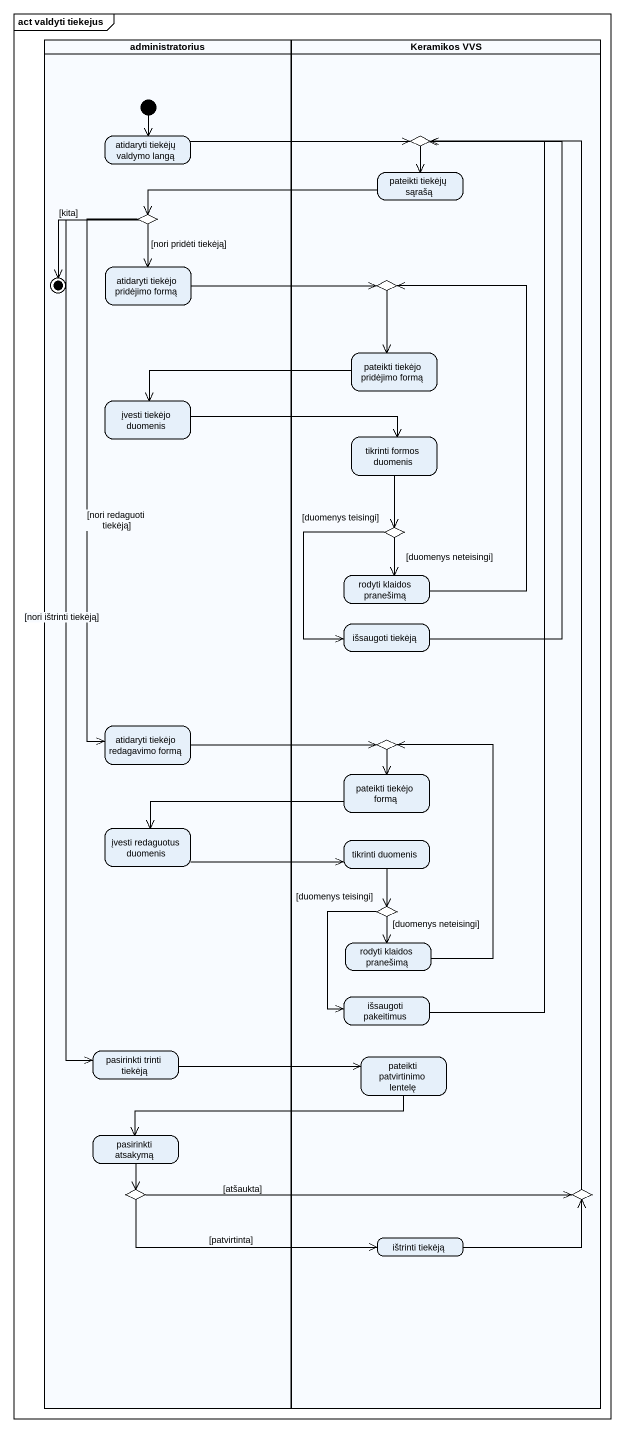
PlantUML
@startuml
mainframe act valdyti tiekejus
hide empty description
state administratorius <<partition>> {
  state "atidaryti tiekėjų valdymo langą" as atidaryti_tiekėjų_valdymo
  state choice2 <<choice>>
  state "atidaryti tiekėjo pridėjimo formą" as atidaryti_tiekėjo_pridėjimo
  state "įvesti tiekėjo duomenis" as įvesti_tiekėjo_duomenis
  state "atidaryti tiekėjo redagavimo formą" as atidaryti_tiekėjo
  state "įvesti redaguotus duomenis" as įvesti_redaguotus_duomenis
  state "pasirinkti trinti tiekėją" as pasirinkti_trinti_tiekėją
  state "pasirinkti atsakymą" as pasirinkti_atsakymą
  state choice7 <<choice>>
  [*] --> atidaryti_tiekėjų_valdymo
  choice2 --> [*] : [kita]
}
state "Keramikos VVS" as Keramikos_VVS <<partition>> {
  state choice1 <<choice>>
  state "pateikti tiekėjų sąrašą" as pateikti_tiekėjų_sąrašą
  state choice3 <<choice>>
  state "pateikti tiekėjo pridėjimo formą" as pateikti_tiekėjo_pridėjimo
  state "tikrinti formos duomenis" as tikrinti_formos_duomenis
  state choice4 <<choice>>
  state "rodyti klaidos pranešimą" as rodyti_klaidos_pranešimą
  state "išsaugoti tiekėją" as išsaugoti_tiekėją
  state choice5 <<choice>>
  state "pateikti tiekėjo formą" as pateikti_tiekėjo_formą
  state "tikrinti duomenis" as tikrinti_duomenis
  state choice6 <<choice>>
  state "rodyti klaidos pranešimą" as rodyti_klaidos_pranešimą_2
  state "išsaugoti pakeitimus" as išsaugoti_pakeitimus
  state "pateikti patvirtinimo lentelę" as pateikti_patvirtinimo
  state choice8 <<choice>>
  state "ištrinti tiekėją" as ištrinti_tiekėją
}
atidaryti_tiekėjų_valdymo -right-> choice1
choice1 --> pateikti_tiekėjų_sąrašą
pateikti_tiekėjų_sąrašą -left-> choice2
choice2 --> atidaryti_tiekėjo_pridėjimo : [nori pridėti tiekėją]
choice2 --> atidaryti_tiekėjo : [nori redaguoti tiekėją]
choice2 --> pasirinkti_trinti_tiekėją : [nori ištrinti tiekėją]
atidaryti_tiekėjo_pridėjimo -right-> choice3
choice3 --> pateikti_tiekėjo_pridėjimo
pateikti_tiekėjo_pridėjimo -left-> įvesti_tiekėjo_duomenis
įvesti_tiekėjo_duomenis -right-> tikrinti_formos_duomenis
tikrinti_formos_duomenis --> choice4
choice4 --> rodyti_klaidos_pranešimą : [duomenys neteisingi]
choice4 --> išsaugoti_tiekėją : [duomenys teisingi]
rodyti_klaidos_pranešimą -up-> choice3
išsaugoti_tiekėją -up-> choice1
atidaryti_tiekėjo -right-> choice5
choice5 --> pateikti_tiekėjo_formą
pateikti_tiekėjo_formą -left-> įvesti_redaguotus_duomenis
įvesti_redaguotus_duomenis -right-> tikrinti_duomenis
tikrinti_duomenis --> choice6
choice6 --> rodyti_klaidos_pranešimą_2 : [duomenys neteisingi]
choice6 --> išsaugoti_pakeitimus : [duomenys teisingi]
rodyti_klaidos_pranešimą_2 -up-> choice5
išsaugoti_pakeitimus -up-> choice1
pasirinkti_trinti_tiekėją -right-> pateikti_patvirtinimo
pateikti_patvirtinimo -left-> pasirinkti_atsakymą
pasirinkti_atsakymą --> choice7
choice7 -right-> choice8 : [atšaukta]
choice7 -right-> ištrinti_tiekėją : [patvirtinta]
choice8 -up-> choice1
ištrinti_tiekėją -right-> choice8
@enduml
